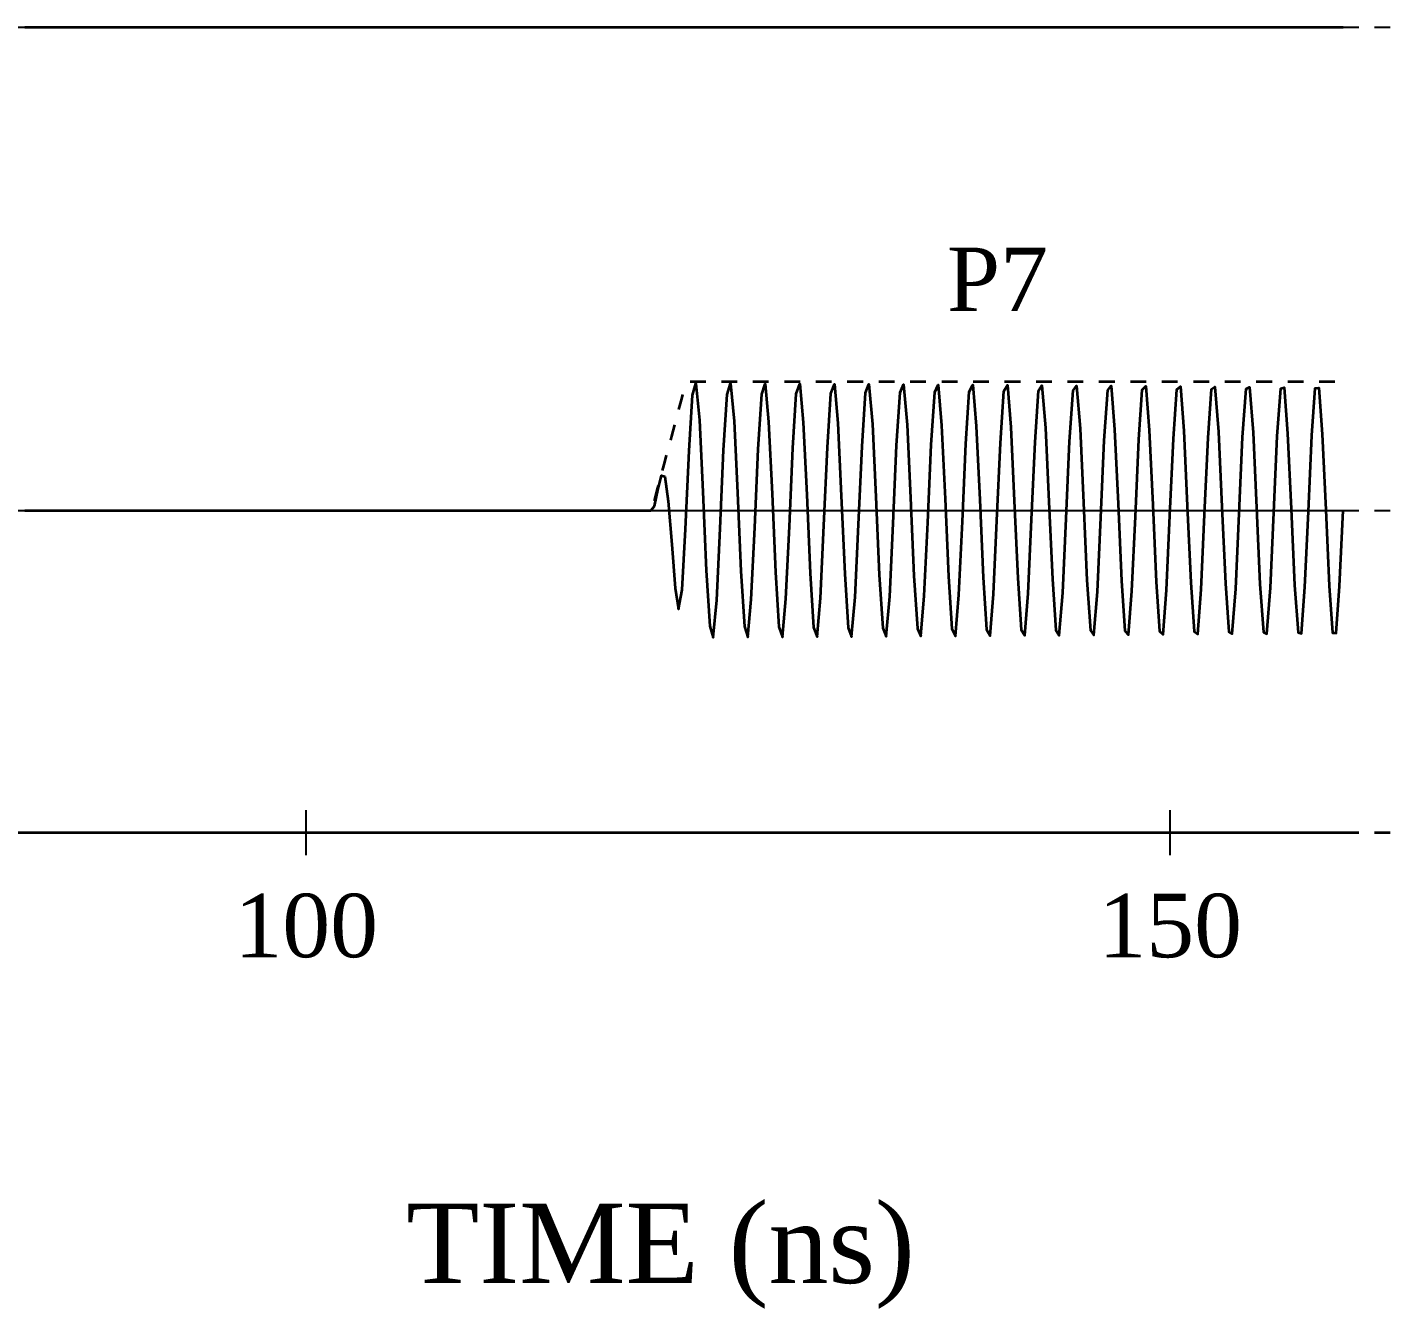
# Model space of a CAD drawing. Header units: metres. Extents: x -18 to 186, y -10 to 114.
# Drawn here: x 65.2 to 125.8, y -10.1 to 47 of the extents above; entities that cross this region are included whole.
import ezdxf
from ezdxf.enums import TextEntityAlignment as Align

# ---------------------------------------------------------------- set-up
doc = ezdxf.new("R2010")
doc.units = ezdxf.units.M
doc.linetypes.add('JIS_02_0.7', pattern=[1.4, 0.7, -0.7])
doc.layers.add('BASE', color=8, linetype='Continuous', lineweight=25)
doc.layers.add('WAVE', color=7, linetype='Continuous', lineweight=35)
doc.layers.add('TEXT', color=7, linetype='Continuous')
doc.styles.add('TNR', font='Times New Roman.ttf')

msp = doc.modelspace()

# ---------------------------------------------------------------- linework, layer by layer
at = {"layer": 'BASE', "lineweight": 25, "flags": 128}
for points in [[(0.769, 46.952), (123.805, 46.952)], [(0.769, 25.447), (123.805, 25.447)], [(77.666, 10.107), (77.666, 12.114)], [(116.115, 10.107), (116.115, 12.114)]]:
    msp.add_lwpolyline(points, dxfattribs=at)
at = {"layer": 'BASE', "linetype": 'JIS_02_0.7', "lineweight": 25, "flags": 128}
for points in [[(123.805, 46.952), (136.108, 46.952)], [(123.805, 25.447), (136.108, 25.447)]]:
    msp.add_lwpolyline(points, dxfattribs=at)
at = {"layer": 'BASE', "lineweight": 35, "flags": 128}
msp.add_lwpolyline([(0.769, 11.111), (123.805, 11.111)], dxfattribs=at)
at = {"layer": 'BASE', "linetype": 'JIS_02_0.7', "lineweight": 35, "flags": 128}
msp.add_lwpolyline([(123.805, 11.111), (136.108, 11.111)], dxfattribs=at)
at = {"layer": 'WAVE', "lineweight": 35, "flags": 128}
for points in [[(65.136, 46.952), (65.29, 46.952), (65.444, 46.952), (65.598, 46.952), (65.752, 46.952), (65.905, 46.952), (66.059, 46.952), (66.213, 46.952), (66.367, 46.952), (66.521, 46.952), (66.675, 46.952), (66.829, 46.952), (66.983, 46.952), (67.137, 46.952), (67.291, 46.952), (67.445, 46.952), (67.599, 46.952), (67.753, 46.952), (67.907, 46.952), (68.061, 46.952), (68.215, 46.952), (68.369, 46.952), (68.523, 46.952), (68.677, 46.952), (68.831, 46.952), (68.985, 46.952), (69.139, 46.952), (69.293, 46.952), (69.447, 46.952), (69.601, 46.952), (69.755, 46.952), (69.909, 46.952), (70.063, 46.952), (70.217, 46.952), (70.371, 46.952), (70.525, 46.952), (70.679, 46.952), (70.833, 46.952), (70.987, 46.952), (71.141, 46.952), (71.295, 46.952), (71.449, 46.952), (71.603, 46.952), (71.757, 46.952), (71.911, 46.952), (72.065, 46.952), (72.219, 46.952), (72.373, 46.952), (72.527, 46.952), (72.681, 46.952), (72.835, 46.952), (72.989, 46.952), (73.143, 46.952), (73.297, 46.952), (73.451, 46.952), (73.605, 46.952), (73.759, 46.952), (73.913, 46.952), (74.067, 46.952), (74.221, 46.952), (74.375, 46.952), (74.529, 46.952), (74.683, 46.952), (74.837, 46.952), (74.991, 46.952), (75.145, 46.952), (75.299, 46.952), (75.453, 46.952), (75.607, 46.952), (75.761, 46.952), (75.915, 46.952), (76.069, 46.952), (76.223, 46.952), (76.377, 46.952), (76.531, 46.952), (76.685, 46.952), (76.839, 46.952), (76.993, 46.952), (77.147, 46.952), (77.301, 46.952), (77.455, 46.952), (77.609, 46.952), (77.763, 46.952), (77.916, 46.952), (78.07, 46.952), (78.224, 46.952), (78.378, 46.952), (78.532, 46.952), (78.686, 46.952), (78.84, 46.952), (78.994, 46.952), (79.148, 46.952), (79.302, 46.952), (79.456, 46.952), (79.61, 46.952), (79.764, 46.952), (79.918, 46.952), (80.072, 46.952), (80.226, 46.952), (80.38, 46.952), (80.534, 46.952), (80.688, 46.952), (80.842, 46.952), (80.996, 46.952), (81.15, 46.952), (81.304, 46.952), (81.458, 46.952), (81.612, 46.952), (81.766, 46.952), (81.92, 46.952), (82.074, 46.952), (82.228, 46.952), (82.382, 46.952), (82.536, 46.952), (82.69, 46.952), (82.844, 46.952), (82.998, 46.952), (83.152, 46.952), (83.306, 46.952), (83.46, 46.952), (83.614, 46.952), (83.768, 46.952), (83.922, 46.952), (84.076, 46.952), (84.23, 46.952), (84.384, 46.952), (84.538, 46.952), (84.692, 46.952), (84.846, 46.952), (85, 46.952), (85.154, 46.952), (85.308, 46.952), (85.462, 46.952), (85.616, 46.952), (85.77, 46.952), (85.924, 46.952), (86.078, 46.952), (86.232, 46.952), (86.386, 46.952), (86.54, 46.952), (86.694, 46.952), (86.848, 46.952), (87.002, 46.952), (87.156, 46.952), (87.31, 46.952), (87.464, 46.952), (87.618, 46.952), (87.772, 46.952), (87.926, 46.952), (88.08, 46.952), (88.234, 46.952), (88.388, 46.952), (88.542, 46.952), (88.696, 46.952), (88.85, 46.952), (89.004, 46.952), (89.158, 46.952), (89.312, 46.952), (89.466, 46.952), (89.62, 46.952), (89.773, 46.952), (89.927, 46.952), (90.081, 46.952), (90.235, 46.952), (90.389, 46.952), (90.543, 46.952), (90.697, 46.952), (90.851, 46.952), (91.005, 46.952), (91.159, 46.952), (91.313, 46.952), (91.467, 46.952), (91.621, 46.952), (91.775, 46.952), (91.929, 46.952), (92.083, 46.952), (92.237, 46.952), (92.391, 46.952), (92.545, 46.952), (92.699, 46.952), (92.853, 46.952), (93.007, 46.952), (93.161, 46.952), (93.315, 46.952), (93.469, 46.952), (93.623, 46.952), (93.777, 46.952), (93.931, 46.952), (94.085, 46.952), (94.239, 46.952), (94.393, 46.952), (94.547, 46.952), (94.701, 46.952), (94.855, 46.952), (95.009, 46.952), (95.163, 46.952), (95.317, 46.952), (95.471, 46.952), (95.625, 46.952), (95.779, 46.952), (95.933, 46.952), (96.087, 46.952), (96.241, 46.952), (96.395, 46.952), (96.549, 46.952), (96.703, 46.952), (96.857, 46.952), (97.011, 46.952), (97.165, 46.952), (97.319, 46.952), (97.473, 46.952), (97.627, 46.952), (97.781, 46.952), (97.935, 46.952), (98.089, 46.952), (98.243, 46.952), (98.397, 46.952), (98.551, 46.952), (98.705, 46.952), (98.859, 46.952), (99.013, 46.952), (99.167, 46.952), (99.321, 46.952), (99.475, 46.952), (99.629, 46.952), (99.783, 46.952), (99.937, 46.952), (100.091, 46.952), (100.245, 46.952), (100.399, 46.952), (100.553, 46.952), (100.707, 46.952), (100.861, 46.952), (101.015, 46.952), (101.169, 46.952), (101.323, 46.952), (101.477, 46.952), (101.63, 46.952), (101.784, 46.952), (101.938, 46.952), (102.092, 46.952), (102.246, 46.952), (102.4, 46.952), (102.554, 46.952), (102.708, 46.952), (102.862, 46.952), (103.016, 46.952), (103.17, 46.952), (103.324, 46.952), (103.478, 46.952), (103.632, 46.952), (103.786, 46.952), (103.94, 46.952), (104.094, 46.952), (104.248, 46.952), (104.402, 46.952), (104.556, 46.952), (104.71, 46.952), (104.864, 46.952), (105.018, 46.952), (105.172, 46.952), (105.326, 46.952), (105.48, 46.952), (105.634, 46.952), (105.788, 46.952), (105.942, 46.952), (106.096, 46.952), (106.25, 46.952), (106.404, 46.952), (106.558, 46.952), (106.712, 46.952), (106.866, 46.952), (107.02, 46.952), (107.174, 46.952), (107.328, 46.952), (107.482, 46.952), (107.636, 46.952), (107.79, 46.952), (107.944, 46.952), (108.098, 46.952), (108.252, 46.952), (108.406, 46.952), (108.56, 46.952), (108.714, 46.952), (108.868, 46.952), (109.022, 46.952), (109.176, 46.952), (109.33, 46.952), (109.484, 46.952), (109.638, 46.952), (109.792, 46.952), (109.946, 46.952), (110.1, 46.952), (110.254, 46.952), (110.408, 46.952), (110.562, 46.952), (110.716, 46.952), (110.87, 46.952), (111.024, 46.952), (111.178, 46.952), (111.332, 46.952), (111.486, 46.952), (111.64, 46.952), (111.794, 46.952), (111.948, 46.952), (112.102, 46.952), (112.256, 46.952), (112.41, 46.952), (112.564, 46.952), (112.718, 46.952), (112.872, 46.952), (113.026, 46.952), (113.18, 46.952), (113.334, 46.952), (113.487, 46.952), (113.641, 46.952), (113.795, 46.952), (113.949, 46.952), (114.103, 46.952), (114.257, 46.952), (114.411, 46.952), (114.565, 46.952), (114.719, 46.952), (114.873, 46.952), (115.027, 46.952), (115.181, 46.952), (115.335, 46.952), (115.489, 46.952), (115.643, 46.952), (115.797, 46.952), (115.951, 46.952), (116.105, 46.952), (116.259, 46.952), (116.413, 46.952), (116.567, 46.952), (116.721, 46.952), (116.875, 46.952), (117.029, 46.952), (117.183, 46.952), (117.337, 46.952), (117.491, 46.952), (117.645, 46.952), (117.799, 46.952), (117.953, 46.952), (118.107, 46.952), (118.261, 46.952), (118.415, 46.952), (118.569, 46.952), (118.723, 46.952), (118.877, 46.952), (119.031, 46.952), (119.185, 46.952), (119.339, 46.952), (119.493, 46.952), (119.647, 46.952), (119.801, 46.952), (119.955, 46.952), (120.109, 46.952), (120.263, 46.952), (120.417, 46.952), (120.571, 46.952), (120.725, 46.952), (120.879, 46.952), (121.033, 46.952), (121.187, 46.952), (121.341, 46.952), (121.495, 46.952), (121.649, 46.952), (121.803, 46.952), (121.957, 46.952), (122.111, 46.952), (122.265, 46.952), (122.419, 46.952), (122.573, 46.952), (122.727, 46.952), (122.881, 46.952), (123.035, 46.952), (123.189, 46.952), (123.343, 46.952), (123.497, 46.952), (123.651, 46.952), (123.805, 46.952)], [(65.136, 25.447), (65.29, 25.447), (65.444, 25.447), (65.598, 25.447), (65.752, 25.447), (65.905, 25.447), (66.059, 25.447), (66.213, 25.447), (66.367, 25.447), (66.521, 25.447), (66.675, 25.447), (66.829, 25.447), (66.983, 25.447), (67.137, 25.447), (67.291, 25.447), (67.445, 25.447), (67.599, 25.447), (67.753, 25.447), (67.907, 25.447), (68.061, 25.447), (68.215, 25.447), (68.369, 25.447), (68.523, 25.447), (68.677, 25.447), (68.831, 25.447), (68.985, 25.447), (69.139, 25.447), (69.293, 25.447), (69.447, 25.447), (69.601, 25.447), (69.755, 25.447), (69.909, 25.447), (70.063, 25.447), (70.217, 25.447), (70.371, 25.447), (70.525, 25.447), (70.679, 25.447), (70.833, 25.447), (70.987, 25.447), (71.141, 25.447), (71.295, 25.447), (71.449, 25.447), (71.603, 25.447), (71.757, 25.447), (71.911, 25.447), (72.065, 25.447), (72.219, 25.447), (72.373, 25.447), (72.527, 25.447), (72.681, 25.447), (72.835, 25.447), (72.989, 25.447), (73.143, 25.447), (73.297, 25.447), (73.451, 25.447), (73.605, 25.447), (73.759, 25.447), (73.913, 25.447), (74.067, 25.447), (74.221, 25.447), (74.375, 25.447), (74.529, 25.447), (74.683, 25.447), (74.837, 25.447), (74.991, 25.447), (75.145, 25.447), (75.299, 25.447), (75.453, 25.447), (75.607, 25.447), (75.761, 25.447), (75.915, 25.447), (76.069, 25.447), (76.223, 25.447), (76.377, 25.447), (76.531, 25.447), (76.685, 25.447), (76.839, 25.447), (76.993, 25.447), (77.147, 25.447), (77.301, 25.447), (77.455, 25.447), (77.609, 25.447), (77.763, 25.447), (77.916, 25.447), (78.07, 25.447), (78.224, 25.447), (78.378, 25.447), (78.532, 25.447), (78.686, 25.447), (78.84, 25.447), (78.994, 25.447), (79.148, 25.447), (79.302, 25.447), (79.456, 25.447), (79.61, 25.447), (79.764, 25.447), (79.918, 25.447), (80.072, 25.447), (80.226, 25.447), (80.38, 25.447), (80.534, 25.447), (80.688, 25.447), (80.842, 25.447), (80.996, 25.447), (81.15, 25.447), (81.304, 25.447), (81.458, 25.447), (81.612, 25.447), (81.766, 25.447), (81.92, 25.447), (82.074, 25.447), (82.228, 25.447), (82.382, 25.447), (82.536, 25.447), (82.69, 25.447), (82.844, 25.447), (82.998, 25.447), (83.152, 25.447), (83.306, 25.447), (83.46, 25.447), (83.614, 25.447), (83.768, 25.447), (83.922, 25.447), (84.076, 25.447), (84.23, 25.447), (84.384, 25.447), (84.538, 25.447), (84.692, 25.447), (84.846, 25.447), (85, 25.447), (85.154, 25.447), (85.308, 25.447), (85.462, 25.447), (85.616, 25.447), (85.77, 25.447), (85.924, 25.447), (86.078, 25.447), (86.232, 25.447), (86.386, 25.447), (86.54, 25.447), (86.694, 25.447), (86.848, 25.447), (87.002, 25.447), (87.156, 25.447), (87.31, 25.447), (87.464, 25.447), (87.618, 25.447), (87.772, 25.447), (87.926, 25.447), (88.08, 25.447), (88.234, 25.447), (88.388, 25.447), (88.542, 25.447), (88.696, 25.447), (88.85, 25.447), (89.004, 25.447), (89.158, 25.447), (89.312, 25.447), (89.466, 25.447), (89.62, 25.447), (89.773, 25.447), (89.927, 25.447), (90.081, 25.447), (90.235, 25.447), (90.389, 25.447), (90.543, 25.447), (90.697, 25.447), (90.851, 25.447), (91.005, 25.447), (91.159, 25.447), (91.313, 25.447), (91.467, 25.447), (91.621, 25.447), (91.775, 25.447), (91.929, 25.447), (92.083, 25.447), (92.237, 25.447), (92.391, 25.447), (92.545, 25.447), (92.699, 25.447), (92.853, 25.447), (93.007, 25.447), (93.161, 25.643), (93.315, 26.343), (93.469, 27.006), (93.623, 26.965), (93.777, 25.864), (93.931, 23.935), (94.085, 21.985), (94.239, 21.056), (94.393, 21.919), (94.547, 24.614), (94.701, 28.094), (94.855, 30.581), (95.009, 31.102), (95.163, 29.458), (95.317, 26.279), (95.471, 22.781), (95.625, 20.304), (95.779, 19.796), (95.933, 21.453), (96.087, 24.638), (96.241, 28.134), (96.395, 30.601), (96.549, 31.094), (96.703, 29.426), (96.857, 26.234), (97.011, 22.741), (97.165, 20.284), (97.319, 19.804), (97.473, 21.485), (97.627, 24.683), (97.781, 28.173), (97.935, 30.62), (98.089, 31.086), (98.243, 29.393), (98.397, 26.189), (98.551, 22.701), (98.705, 20.265), (98.859, 19.812), (99.013, 21.518), (99.167, 24.728), (99.321, 28.213), (99.475, 30.64), (99.629, 31.078), (99.783, 29.36), (99.937, 26.144), (100.091, 22.662), (100.245, 20.245), (100.399, 19.821), (100.553, 21.551), (100.707, 24.772), (100.861, 28.252), (101.015, 30.658), (101.169, 31.069), (101.323, 29.327), (101.477, 26.1), (101.63, 22.622), (101.784, 20.227), (101.938, 19.83), (102.092, 21.584), (102.246, 24.817), (102.4, 28.292), (102.554, 30.677), (102.708, 31.06), (102.862, 29.294), (103.016, 26.055), (103.17, 22.583), (103.324, 20.208), (103.478, 19.839), (103.632, 21.617), (103.786, 24.862), (103.94, 28.331), (104.094, 30.695), (104.248, 31.051), (104.402, 29.26), (104.556, 26.01), (104.71, 22.544), (104.864, 20.19), (105.018, 19.849), (105.172, 21.651), (105.326, 24.907), (105.48, 28.37), (105.634, 30.713), (105.788, 31.041), (105.942, 29.227), (106.096, 25.965), (106.25, 22.505), (106.404, 20.172), (106.558, 19.859), (106.712, 21.685), (106.866, 24.952), (107.02, 28.408), (107.174, 30.731), (107.328, 31.031), (107.482, 29.193), (107.636, 25.92), (107.79, 22.467), (107.944, 20.155), (108.098, 19.869), (108.252, 21.719), (108.406, 24.997), (108.56, 28.447), (108.714, 30.749), (108.868, 31.02), (109.022, 29.158), (109.176, 25.875), (109.33, 22.428), (109.484, 20.137), (109.638, 19.879), (109.792, 21.753), (109.946, 25.042), (110.1, 28.485), (110.254, 30.766), (110.408, 31.01), (110.562, 29.124), (110.716, 25.83), (110.87, 22.39), (111.024, 20.121), (111.178, 19.89), (111.332, 21.788), (111.486, 25.087), (111.64, 28.523), (111.794, 30.782), (111.948, 30.998), (112.102, 29.089), (112.256, 25.785), (112.41, 22.352), (112.564, 20.104), (112.718, 19.902), (112.872, 21.823), (113.026, 25.132), (113.18, 28.561), (113.334, 30.799), (113.487, 30.987), (113.641, 29.054), (113.795, 25.74), (113.949, 22.314), (114.103, 20.088), (114.257, 19.913), (114.411, 21.858), (114.565, 25.177), (114.719, 28.599), (114.873, 30.815), (115.027, 30.975), (115.181, 29.019), (115.335, 25.695), (115.489, 22.277), (115.643, 20.072), (115.797, 19.925), (115.951, 21.893), (116.105, 25.222), (116.259, 28.637), (116.413, 30.83), (116.567, 30.963), (116.721, 28.984), (116.875, 25.65), (117.029, 22.239), (117.183, 20.056), (117.337, 19.938), (117.491, 21.929), (117.645, 25.267), (117.799, 28.674), (117.953, 30.846), (118.107, 30.95), (118.261, 28.948), (118.415, 25.605), (118.569, 22.202), (118.723, 20.041), (118.877, 19.95), (119.031, 21.964), (119.185, 25.312), (119.339, 28.711), (119.493, 30.861), (119.647, 30.938), (119.801, 28.912), (119.955, 25.56), (120.109, 22.165), (120.263, 20.026), (120.417, 19.963), (120.571, 22), (120.725, 25.357), (120.879, 28.748), (121.033, 30.876), (121.187, 30.924), (121.341, 28.876), (121.495, 25.515), (121.649, 22.128), (121.803, 20.012), (121.957, 19.977), (122.111, 22.037), (122.265, 25.402), (122.419, 28.785), (122.573, 30.89), (122.727, 30.911), (122.881, 28.84), (123.035, 25.47), (123.189, 22.091), (123.343, 19.998), (123.497, 19.991), (123.651, 22.073), (123.805, 25.447)]]:
    msp.add_lwpolyline(points, dxfattribs=at)
at = {"layer": 'WAVE', "linetype": 'JIS_02_0.7', "lineweight": 35, "flags": 128}
msp.add_lwpolyline([(93.161, 25.878), (93.315, 26.452), (93.469, 27.026), (93.623, 27.6), (93.777, 28.175), (93.931, 28.749), (94.085, 29.323), (94.239, 29.897), (94.393, 30.471), (94.547, 31.045), (94.701, 31.182), (94.855, 31.182), (95.009, 31.182), (95.163, 31.182), (95.317, 31.182), (95.471, 31.182), (95.625, 31.182), (95.779, 31.182), (95.933, 31.182), (96.087, 31.182), (96.241, 31.182), (96.395, 31.182), (96.549, 31.182), (96.703, 31.182), (96.857, 31.182), (97.011, 31.182), (97.165, 31.182), (97.319, 31.182), (97.473, 31.182), (97.627, 31.182), (97.781, 31.182), (97.935, 31.182), (98.089, 31.182), (98.243, 31.182), (98.397, 31.182), (98.551, 31.182), (98.705, 31.182), (98.859, 31.182), (99.013, 31.182), (99.167, 31.182), (99.321, 31.182), (99.475, 31.182), (99.629, 31.182), (99.783, 31.182), (99.937, 31.182), (100.091, 31.182), (100.245, 31.182), (100.399, 31.182), (100.553, 31.182), (100.707, 31.182), (100.861, 31.182), (101.015, 31.182), (101.169, 31.182), (101.323, 31.182), (101.477, 31.182), (101.63, 31.182), (101.784, 31.182), (101.938, 31.182), (102.092, 31.182), (102.246, 31.182), (102.4, 31.182), (102.554, 31.182), (102.708, 31.182), (102.862, 31.182), (103.016, 31.182), (103.17, 31.182), (103.324, 31.182), (103.478, 31.182), (103.632, 31.182), (103.786, 31.182), (103.94, 31.182), (104.094, 31.182), (104.248, 31.182), (104.402, 31.182), (104.556, 31.182), (104.71, 31.182), (104.864, 31.182), (105.018, 31.182), (105.172, 31.182), (105.326, 31.182), (105.48, 31.182), (105.634, 31.182), (105.788, 31.182), (105.942, 31.182), (106.096, 31.182), (106.25, 31.182), (106.404, 31.182), (106.558, 31.182), (106.712, 31.182), (106.866, 31.182), (107.02, 31.182), (107.174, 31.182), (107.328, 31.182), (107.482, 31.182), (107.636, 31.182), (107.79, 31.182), (107.944, 31.182), (108.098, 31.182), (108.252, 31.182), (108.406, 31.182), (108.56, 31.182), (108.714, 31.182), (108.868, 31.182), (109.022, 31.182), (109.176, 31.182), (109.33, 31.182), (109.484, 31.182), (109.638, 31.182), (109.792, 31.182), (109.946, 31.182), (110.1, 31.182), (110.254, 31.182), (110.408, 31.182), (110.562, 31.182), (110.716, 31.182), (110.87, 31.182), (111.024, 31.182), (111.178, 31.182), (111.332, 31.182), (111.486, 31.182), (111.64, 31.182), (111.794, 31.182), (111.948, 31.182), (112.102, 31.182), (112.256, 31.182), (112.41, 31.182), (112.564, 31.182), (112.718, 31.182), (112.872, 31.182), (113.026, 31.182), (113.18, 31.182), (113.334, 31.182), (113.487, 31.182), (113.641, 31.182), (113.795, 31.182), (113.949, 31.182), (114.103, 31.182), (114.257, 31.182), (114.411, 31.182), (114.565, 31.182), (114.719, 31.182), (114.873, 31.182), (115.027, 31.182), (115.181, 31.182), (115.335, 31.182), (115.489, 31.182), (115.643, 31.182), (115.797, 31.182), (115.951, 31.182), (116.105, 31.182), (116.259, 31.182), (116.413, 31.182), (116.567, 31.182), (116.721, 31.182), (116.875, 31.182), (117.029, 31.182), (117.183, 31.182), (117.337, 31.182), (117.491, 31.182), (117.645, 31.182), (117.799, 31.182), (117.953, 31.182), (118.107, 31.182), (118.261, 31.182), (118.415, 31.182), (118.569, 31.182), (118.723, 31.182), (118.877, 31.182), (119.031, 31.182), (119.185, 31.182), (119.339, 31.182), (119.493, 31.182), (119.647, 31.182), (119.801, 31.182), (119.955, 31.182), (120.109, 31.182), (120.263, 31.182), (120.417, 31.182), (120.571, 31.182), (120.725, 31.182), (120.879, 31.182), (121.033, 31.182), (121.187, 31.182), (121.341, 31.182), (121.495, 31.182), (121.649, 31.182), (121.803, 31.182), (121.957, 31.182), (122.111, 31.182), (122.265, 31.182), (122.419, 31.182), (122.573, 31.182), (122.727, 31.182), (122.881, 31.182), (123.035, 31.182), (123.189, 31.182), (123.343, 31.182), (123.497, 31.182), (123.651, 31.182), (123.805, 31.182)], dxfattribs=at)

# ---------------------------------------------------------------- texts
at = {"layer": 'TEXT', "style": 'TNR'}
msp.add_text('P7', height=2.8222, dxfattribs=at).set_placement((108.425, 33.476), align=Align.BOTTOM_CENTER)
for s, p in [('100', (77.666, 8.387)), ('150', (116.115, 8.387))]:
    msp.add_text(s, height=2.8222, dxfattribs=at).set_placement(p, align=Align.TOP_CENTER)
msp.add_text('TIME (ns)', height=3.5278, dxfattribs=at).set_placement((93.43, -7.168), align=Align.MIDDLE_CENTER)

doc.saveas('drawing.dxf')
